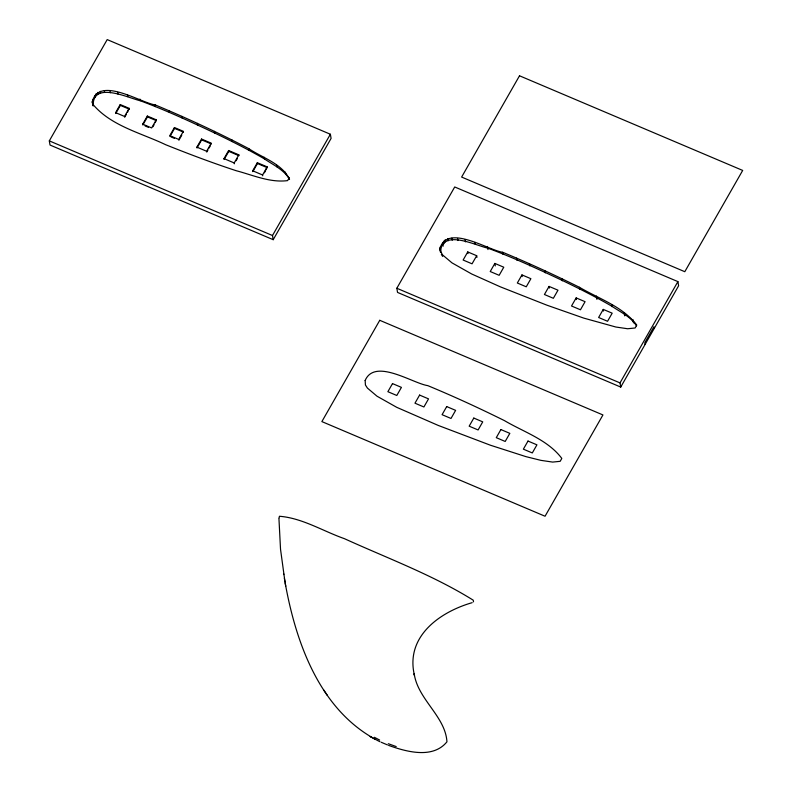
<?xml version="1.0" encoding="UTF-8"?>
<svg xmlns="http://www.w3.org/2000/svg" width="792" height="792" viewBox="0 0 792 792"><rect width="100%" height="100%" fill="white"/><g stroke="black" fill="none" stroke-linecap="round" stroke-linejoin="round"><path stroke-width="1.19" d="M278.933 518.344L280.526 549.242L284.942 581.625M92.258 101.812C98.851 75.448 140.877 102.91 155.183 104.91C187.001 118.147 218.325 132.65 248.837 148.678C262.518 157.925 282.18 163.597 289.545 179.388C284.011 169.696 273.26 164.944 264.389 158.885C248.223 149.53 231.531 141.125 214.701 133.036C190.199 121.532 165.617 110.108 140.204 100.742C128.106 97.871 92.278 80.636 93.169 105.98L92.258 101.812L92.545 103.485M439.788 249.183C446.371 222.819 488.397 250.282 502.702 252.282C528.7 263.023 554.242 274.824 579.447 287.298C598.91 298.792 622.839 306.494 636.788 325.096L635.135 327.987L627.63 328.749L615.889 327.027L583.763 318.107L546.836 305.158L500.217 286.783L471.705 273.992L451.965 262.855L442.382 254.757L439.788 249.183L440.144 251.272M49.312 140.877L107.197 39.6L330.373 134.244L331.086 138.412L273.2 239.689L50.025 145.045L49.312 140.877L272.488 235.521L273.2 239.689M120.226 104.554L115.602 112.652L124.522 116.444L129.155 108.336L120.226 104.554L120.374 105.386L115.741 113.494M124.671 117.275L126.403 114.236M127.561 112.216L129.155 108.336M147.332 116.048L147.47 116.879L142.837 124.987L142.699 124.146L147.332 116.048L156.262 119.83L155.242 122.691M156.262 119.83L151.628 127.938L142.699 124.146M152.925 126.74L154.084 124.72M174.428 127.542L169.805 135.64L178.725 139.432L183.358 131.323L174.428 127.542L174.577 128.373L169.943 136.471M178.873 140.263L181.764 135.194M196.901 147.134L201.534 139.036L211.256 143.154L206.623 151.262L196.901 147.134L197.04 147.965L201.673 139.867L201.534 139.036M206.771 152.094L207.93 150.064M209.078 148.045L210.236 146.015M228.779 151.361L224.146 159.459L223.997 158.628L228.631 150.52L238.838 154.846L238.976 155.687L228.779 151.361L228.631 150.52M234.343 163.786L234.204 162.954L238.838 154.846M236.085 160.746L237.244 158.727M257.331 162.697L257.469 163.528L252.836 171.626L252.697 170.795L257.331 162.697L267.211 166.884L264.459 172.785M262.726 175.824L262.578 174.982L267.211 166.884M289.258 177.715L287.605 180.616C269.993 182.912 252.965 175.101 236.234 170.725C212.424 162.914 188.971 154.064 165.716 144.738C141.045 132.917 110.999 125.977 92.882 104.316M272.488 235.521L330.373 134.244M396.832 288.258L454.717 186.971L677.903 281.615L678.615 285.783L620.73 387.07L397.544 292.426L396.832 288.258L620.017 382.902L620.73 387.07M467.755 251.925L463.122 260.033L472.052 263.815L476.685 255.717L467.755 251.925L468.042 253.598M494.852 263.419L490.228 271.527L499.148 275.309L503.781 267.211L494.852 263.419L495.287 265.924M521.958 274.913L517.324 283.011L526.254 286.803L530.888 278.695L521.958 274.913L522.245 276.576M549.054 286.407L544.421 294.505L553.351 298.297L557.984 290.189L549.054 286.407L549.341 288.07M576.16 297.901L571.527 305.999L580.457 309.781L585.08 301.683L576.16 297.901L576.437 299.564M603.257 309.395L598.623 317.493L607.553 321.275L612.186 313.177L603.257 309.395L603.544 311.058M620.017 382.902L677.903 281.615M472.18 602.663C439.639 612.038 405.138 636.619 414.463 675.388L414.186 673.715C417.82 699.484 445.421 716.344 446.945 741.817C432.907 759.132 406.474 751.826 388.575 745.381M396.208 746.579L388.288 743.708M120.374 105.386L129.304 109.177M147.47 116.879L156.4 120.671M174.577 128.373L183.496 132.155M201.673 139.867L211.395 143.986M257.469 163.528L267.35 167.716M223.997 158.628L234.204 162.954M252.697 170.795L262.578 174.982M145.075 125.928L148.421 127.354M171.062 136.947L174.408 138.372M379.645 740.045L374.368 737.293M379.932 741.708C320.651 712.315 296.089 643.965 285.15 582.803M381.17 742.243L387.506 744.926M374.854 739.104L370.141 736.491L370.646 736.778M636.422 325.829C630.887 316.651 620.423 312.167 611.919 306.257C595.742 296.901 579.051 288.506 562.221 280.408C537.728 268.904 513.137 257.479 487.724 248.114C475.408 245.49 441.411 228.116 440.491 252.519M327.343 695.396L323.789 690.089M441.352 254.38L442.669 256.42M654.222 328.472L653.935 326.799L644.837 342.718L645.124 344.381M632.907 319.513L633.481 322.839M624.165 312.543L624.739 315.879M611.632 304.593L611.988 306.682M596.366 296.05L596.93 299.386M579.447 287.298L579.803 289.387M561.934 278.744L562.29 280.823M544.916 270.765L545.272 272.844M529.442 263.756L529.798 265.835M516.602 258.113L516.958 260.202M502.702 252.282L503.059 254.371M487.446 246.451L487.981 249.579M475.032 242.352L475.388 244.441M476.685 255.717L476.962 257.38M465.161 239.758L465.518 241.847M457.538 238.441L457.895 240.53M451.866 238.164L452.222 240.253M447.836 238.689L448.193 240.778M445.153 239.788L445.51 241.867M443.52 241.223L443.956 243.718M442.629 242.788L443.193 246.124M440.105 247.193L440.639 250.321M473.527 601.851L473.24 600.188C432.828 575.002 387.674 558.34 344.421 538.669C323.057 531.184 302.227 517.998 279.437 516.265L279.101 517.859M285.387 172.131L285.674 173.804M276.646 165.172L276.933 166.835M264.102 157.222L264.389 158.885M248.837 148.678L249.124 150.341M231.917 139.927L232.204 141.59M214.414 131.363L214.701 133.036M284.358 578.2L285.734 586.209M197.386 123.384L197.673 125.057M181.922 116.384L182.2 118.048M169.072 110.741L169.359 112.405M155.183 104.91L155.46 106.583M139.917 99.079L140.204 100.742M127.502 94.981L127.789 96.644M117.632 92.387L117.919 94.06M110.019 91.07L110.296 92.733M104.336 90.793L104.623 92.456M100.317 91.318L100.594 92.981M97.634 92.416L97.921 94.08M96 93.852L96.287 95.515M95.099 95.416L95.386 97.089M92.585 99.822L92.872 101.495M283.625 573.695L283.774 574.576M365.142 380.526L365.439 385.021L367.419 388.09L376.992 396.188L396.733 407.326L438.273 425.443L490.426 445.223L525.967 456.647L540.926 460.36L552.668 462.082L560.162 461.32L561.815 458.429C547.876 439.827 523.948 432.125 504.474 420.631C479.279 408.157 453.727 396.356 427.739 385.615C412.969 383.496 374.814 357.717 365.142 380.526M379.754 320.305L321.869 421.591L545.054 516.236L602.94 414.949L379.754 320.305M519.512 75.784L461.627 177.061L684.803 271.705L742.688 170.429L519.512 75.784M392.505 383.595L387.872 391.693L396.802 395.485L401.425 387.377L392.505 383.595M419.602 395.089L414.968 403.187L423.898 406.979L428.531 398.871L419.602 395.089M446.708 406.583L442.075 414.681L451.004 418.463L455.628 410.365L446.708 406.583M473.804 418.067L469.171 426.175L478.101 429.957L482.734 421.859L473.804 418.067M500.9 429.561L496.277 437.669L505.197 441.451L509.83 433.353L500.9 429.561M528.007 441.055L523.373 449.163L532.303 452.945L536.936 444.837L528.007 441.055"/></g></svg>
